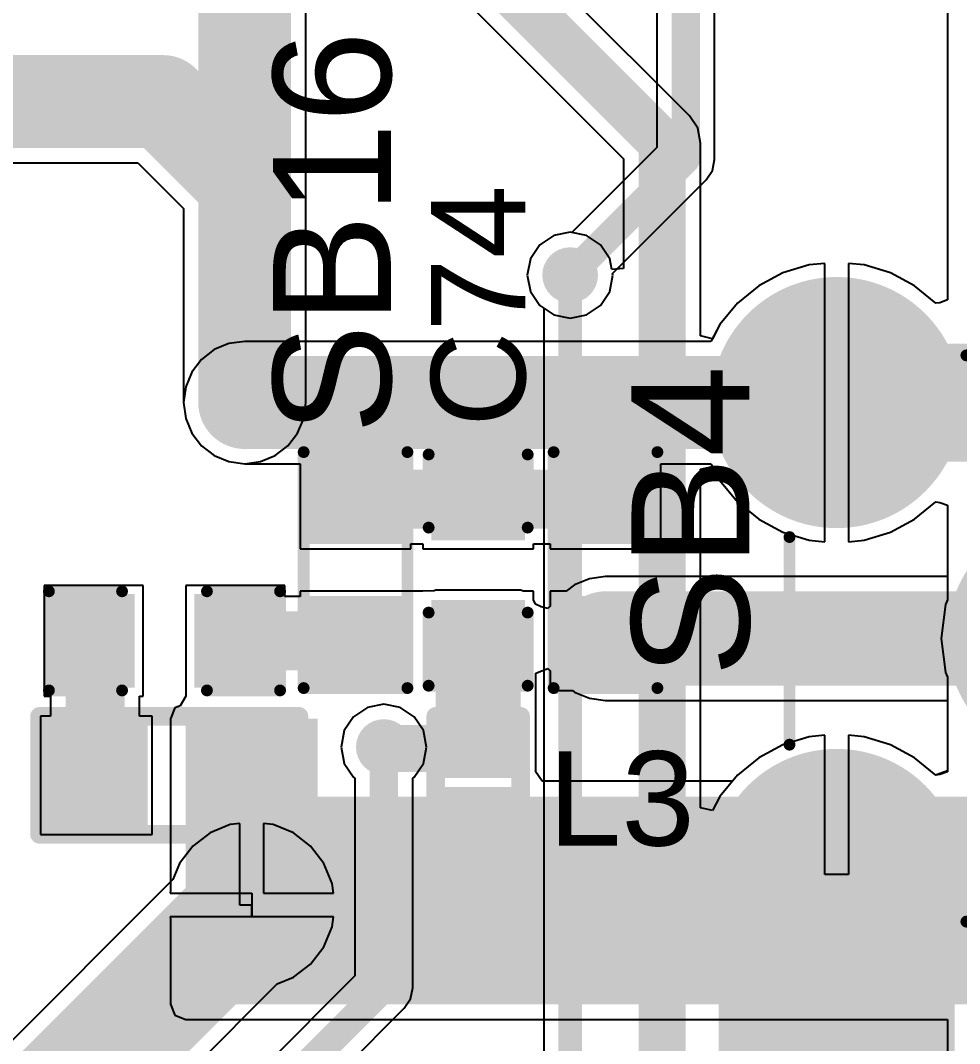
# Model space of a CAD drawing. Header units: millimetres. Extents: x 0 to 214, y 0 to 214.
# Drawn here: x 6.1959 to 6.5941, y 3.5573 to 3.9909 of the extents above; entities that cross this region are included whole.
import ezdxf

# ---------------------------------------------------------------- set-up
doc = ezdxf.new("R2010")
doc.units = ezdxf.units.MM
doc.header["$MEASUREMENT"] = 0
for name, color, linetype in [('BottomLayer', 5, 'Continuous'), ('BottomSolder', 6, 'Continuous'), ('MultiLayer', 9, 'Continuous'), ('PadHoleLayer', 156, 'Continuous'), ('TopLayer', 1, 'Continuous'), ('TopOverlay', 2, 'Continuous'), ('TopPaste', 8, 'Continuous'), ('TopSolder', 216, 'Continuous'), ('ViaHoleLayer', 16, 'Continuous')]:
    doc.layers.add(name, color=color, linetype=linetype)
doc.styles.add('Arial', font='', dxfattribs={"height": 0.2})
doc.styles.get('Arial').set_extended_font_data('Arial')

# ---------------------------------------------------------------- blocks, each defined once
blk = doc.blocks.new('HJ_SMA508_100')
at = {"layer": 'BottomLayer'}
h = blk.add_hatch(color=5, dxfattribs=at)
edge = h.paths.add_edge_path()
edge.add_arc((-0.1, 0.1), 0.04921, 0, 360)
h = blk.add_hatch(color=5, dxfattribs=at)
edge = h.paths.add_edge_path()
edge.add_arc((0.1, 0.1), 0.04921, 0, 360)
h = blk.add_hatch(color=5, dxfattribs=at)
edge = h.paths.add_edge_path()
edge.add_arc((0, 0), 0.04921, 0, 360)
h = blk.add_hatch(color=5, dxfattribs=at)
edge = h.paths.add_edge_path()
edge.add_arc((-0.1, -0.1), 0.04921, 0, 360)
h = blk.add_hatch(color=5, dxfattribs=at)
edge = h.paths.add_edge_path()
edge.add_arc((0.1, -0.1), 0.04921, 0, 360)
at = {"layer": 'BottomSolder'}
h = blk.add_hatch(color=6, dxfattribs=at)
edge = h.paths.add_edge_path()
edge.add_arc((-0.1, 0.1), 0.05321, 0, 360)
h = blk.add_hatch(color=6, dxfattribs=at)
edge = h.paths.add_edge_path()
edge.add_arc((0.1, 0.1), 0.05321, 0, 360)
h = blk.add_hatch(color=6, dxfattribs=at)
edge = h.paths.add_edge_path()
edge.add_arc((0, 0), 0.05321, 0, 360)
h = blk.add_hatch(color=6, dxfattribs=at)
edge = h.paths.add_edge_path()
edge.add_arc((-0.1, -0.1), 0.05321, 0, 360)
h = blk.add_hatch(color=6, dxfattribs=at)
edge = h.paths.add_edge_path()
edge.add_arc((0.1, -0.1), 0.05321, 0, 360)
at = {"layer": 'MultiLayer'}
h = blk.add_hatch(color=9, dxfattribs=at)
edge = h.paths.add_edge_path()
edge.add_arc((-0.1, 0.1), 0.04921, 0, 360)
h = blk.add_hatch(color=9, dxfattribs=at)
edge = h.paths.add_edge_path()
edge.add_arc((0.1, 0.1), 0.04921, 0, 360)
h = blk.add_hatch(color=9, dxfattribs=at)
edge = h.paths.add_edge_path()
edge.add_arc((0, 0), 0.04921, 0, 360)
h = blk.add_hatch(color=9, dxfattribs=at)
edge = h.paths.add_edge_path()
edge.add_arc((-0.1, -0.1), 0.04921, 0, 360)
h = blk.add_hatch(color=9, dxfattribs=at)
edge = h.paths.add_edge_path()
edge.add_arc((0.1, -0.1), 0.04921, 0, 360)
at = {"layer": 'PadHoleLayer'}
h = blk.add_hatch(color=156, dxfattribs=at)
edge = h.paths.add_edge_path()
edge.add_arc((-0.1, 0.1), 0.02953, 0, 360)
h = blk.add_hatch(color=156, dxfattribs=at)
edge = h.paths.add_edge_path()
edge.add_arc((0.1, 0.1), 0.02953, 0, 360)
h = blk.add_hatch(color=156, dxfattribs=at)
edge = h.paths.add_edge_path()
edge.add_arc((0, 0), 0.02756, 0, 360)
h = blk.add_hatch(color=156, dxfattribs=at)
edge = h.paths.add_edge_path()
edge.add_arc((-0.1, -0.1), 0.02953, 0, 360)
h = blk.add_hatch(color=156, dxfattribs=at)
edge = h.paths.add_edge_path()
edge.add_arc((0.1, -0.1), 0.02953, 0, 360)
at = {"layer": 'TopLayer'}
h = blk.add_hatch(color=1, dxfattribs=at)
edge = h.paths.add_edge_path()
edge.add_arc((-0.1, 0.1), 0.04921, 0, 360)
h = blk.add_hatch(color=1, dxfattribs=at)
edge = h.paths.add_edge_path()
edge.add_arc((0.1, 0.1), 0.04921, 0, 360)
h = blk.add_hatch(color=1, dxfattribs=at)
edge = h.paths.add_edge_path()
edge.add_arc((0, 0), 0.04921, 0, 360)
h = blk.add_hatch(color=1, dxfattribs=at)
edge = h.paths.add_edge_path()
edge.add_arc((-0.1, -0.1), 0.04921, 0, 360)
h = blk.add_hatch(color=1, dxfattribs=at)
edge = h.paths.add_edge_path()
edge.add_arc((0.1, -0.1), 0.04921, 0, 360)
at = {"layer": 'TopSolder'}
h = blk.add_hatch(color=216, dxfattribs=at)
edge = h.paths.add_edge_path()
edge.add_arc((-0.1, 0.1), 0.05321, 0, 360)
h = blk.add_hatch(color=216, dxfattribs=at)
edge = h.paths.add_edge_path()
edge.add_arc((0.1, 0.1), 0.05321, 0, 360)
h = blk.add_hatch(color=216, dxfattribs=at)
edge = h.paths.add_edge_path()
edge.add_arc((0, 0), 0.05321, 0, 360)
h = blk.add_hatch(color=216, dxfattribs=at)
edge = h.paths.add_edge_path()
edge.add_arc((-0.1, -0.1), 0.05321, 0, 360)
h = blk.add_hatch(color=216, dxfattribs=at)
edge = h.paths.add_edge_path()
edge.add_arc((0.1, -0.1), 0.05321, 0, 360)
at = {"layer": 'TopOverlay', "const_width": 0.005}
for points in [[(0.045, 0.12), (-0.043, 0.12)], [(-0.12, -0.045), (-0.12, 0.043)], [(0.12, -0.045), (0.12, 0.043)], [(0.045, -0.12), (-0.043, -0.12)]]:
    blk.add_lwpolyline(points, dxfattribs=at)
at = {"layer": 'TopOverlay', "const_width": 0.0025}
for points in [[(-0.04425, 0.12, 1), (-0.04175, 0.12, 1)], [(0.04375, 0.12, 1), (0.04625, 0.12, 1)], [(-0.12125, 0.043, 1), (-0.11875, 0.043, 1)], [(0.11875, 0.043, 1), (0.12125, 0.043, 1)], [(-0.12125, -0.045, 1), (-0.11875, -0.045, 1)], [(0.11875, -0.045, 1), (0.12125, -0.045, 1)], [(-0.04425, -0.12, 1), (-0.04175, -0.12, 1)], [(0.04375, -0.12, 1), (0.04625, -0.12, 1)]]:
    blk.add_lwpolyline(points, format="xyb", close=True, dxfattribs=at)
blk = doc.blocks.new('IND_0402_105')
at = {"layer": 'TopLayer'}
for points in [[(-0.02165, 0.01181), (-0.00591, 0.01181), (-0.00591, -0.01181), (-0.02165, -0.01181)], [(0.00591, 0.01181), (0.02165, 0.01181), (0.02165, -0.01181), (0.00591, -0.01181)]]:
    blk.add_hatch(color=1, dxfattribs=at).paths.add_polyline_path(points)
at = {"layer": 'TopPaste'}
for points in [[(-0.02165, 0.01181), (-0.00591, 0.01181), (-0.00591, -0.01181), (-0.02165, -0.01181)], [(0.00591, 0.01181), (0.02165, 0.01181), (0.02165, -0.01181), (0.00591, -0.01181)]]:
    blk.add_hatch(color=8, dxfattribs=at).paths.add_polyline_path(points)
at = {"layer": 'TopSolder'}
for points in [[(-0.02565, 0.01581), (-0.00191, 0.01581), (-0.00191, -0.01581), (-0.02565, -0.01581)], [(0.00191, 0.01581), (0.02565, 0.01581), (0.02565, -0.01581), (0.00191, -0.01581)]]:
    blk.add_hatch(color=216, dxfattribs=at).paths.add_polyline_path(points)
at = {"layer": 'TopOverlay', "const_width": 0.00787}
for points in [[(-0.028, -0.018), (-0.028, 0.018)], [(-0.012, 0.018), (-0.028, 0.018)], [(0.028, 0.018), (-0.012, 0.018)], [(0.028, -0.018), (0.028, 0.018)], [(-0.012, -0.018), (-0.028, -0.018)], [(0.028, -0.018), (-0.012, -0.018)]]:
    blk.add_lwpolyline(points, dxfattribs=at)
at = {"layer": 'TopOverlay', "const_width": 0.00394}
for points in [[(-0.02997, 0.018, 1), (-0.02603, 0.018, 1)], [(-0.02997, 0.018, 1), (-0.02603, 0.018, 1)], [(-0.01397, 0.018, 1), (-0.01003, 0.018, 1)], [(-0.01397, 0.018, 1), (-0.01003, 0.018, 1)], [(0.02603, 0.018, 1), (0.02997, 0.018, 1)], [(0.02603, 0.018, 1), (0.02997, 0.018, 1)], [(-0.02997, -0.018, 1), (-0.02603, -0.018, 1)], [(-0.02997, -0.018, 1), (-0.02603, -0.018, 1)], [(-0.01397, -0.018, 1), (-0.01003, -0.018, 1)], [(-0.01397, -0.018, 1), (-0.01003, -0.018, 1)], [(0.02603, -0.018, 1), (0.02997, -0.018, 1)], [(0.02603, -0.018, 1), (0.02997, -0.018, 1)]]:
    blk.add_lwpolyline(points, format="xyb", close=True, dxfattribs=at)
blk = doc.blocks.new('S______B______111')
at = {"layer": 'TopLayer'}
for points in [[(-0.045, -0.0175), (-0.045, 0.0175), (-0.015, 0.0175), (-0.015, -0.0175)], [(0.015, -0.0175), (0.015, 0.0175), (0.045, 0.0175), (0.045, -0.0175)]]:
    blk.add_hatch(color=1, dxfattribs=at).paths.add_polyline_path(points)
at = {"layer": 'TopPaste'}
for points in [[(-0.045, -0.0175), (-0.045, 0.0175), (-0.015, 0.0175), (-0.015, -0.0175)], [(0.015, -0.0175), (0.015, 0.0175), (0.045, 0.0175), (0.045, -0.0175)]]:
    blk.add_hatch(color=8, dxfattribs=at).paths.add_polyline_path(points)
at = {"layer": 'TopSolder'}
for points in [[(-0.049, -0.0215), (-0.049, 0.0215), (-0.011, 0.0215), (-0.011, -0.0215)], [(0.011, -0.0215), (0.011, 0.0215), (0.049, 0.0215), (0.049, -0.0215)]]:
    blk.add_hatch(color=216, dxfattribs=at).paths.add_polyline_path(points)
at = {"layer": 'TopOverlay', "const_width": 0.005}
for points in [[(-0.05, 0.022), (0.05, 0.022)], [(-0.05, 0.022), (-0.05, -0.022)], [(0.05, 0.022), (0.05, -0.022)], [(-0.05, -0.022), (0.05, -0.022)]]:
    blk.add_lwpolyline(points, dxfattribs=at)
at = {"layer": 'TopOverlay', "const_width": 0.0025}
for points in [[(-0.05125, 0.022, 1), (-0.04875, 0.022, 1)], [(-0.05125, 0.022, 1), (-0.04875, 0.022, 1)], [(0.04875, 0.022, 1), (0.05125, 0.022, 1)], [(0.04875, 0.022, 1), (0.05125, 0.022, 1)], [(-0.05125, -0.022, 1), (-0.04875, -0.022, 1)], [(-0.05125, -0.022, 1), (-0.04875, -0.022, 1)], [(0.04875, -0.022, 1), (0.05125, -0.022, 1)], [(0.04875, -0.022, 1), (0.05125, -0.022, 1)]]:
    blk.add_lwpolyline(points, format="xyb", close=True, dxfattribs=at)
blk = doc.blocks.new('IND_0603_172')
at = {"layer": 'TopLayer'}
for points in [[(-0.04862, 0.01909), (-0.01319, 0.01909), (-0.01319, -0.01909), (-0.04862, -0.01909)], [(0.01319, 0.01909), (0.04862, 0.01909), (0.04862, -0.01909), (0.01319, -0.01909)]]:
    blk.add_hatch(color=1, dxfattribs=at).paths.add_polyline_path(points)
at = {"layer": 'TopPaste'}
for points in [[(-0.04862, 0.01909), (-0.01319, 0.01909), (-0.01319, -0.01909), (-0.04862, -0.01909)], [(0.01319, 0.01909), (0.04862, 0.01909), (0.04862, -0.01909), (0.01319, -0.01909)]]:
    blk.add_hatch(color=8, dxfattribs=at).paths.add_polyline_path(points)
at = {"layer": 'TopSolder'}
for points in [[(-0.05262, 0.02309), (-0.00919, 0.02309), (-0.00919, -0.02309), (-0.05262, -0.02309)], [(0.00919, 0.02309), (0.05262, 0.02309), (0.05262, -0.02309), (0.00919, -0.02309)]]:
    blk.add_hatch(color=216, dxfattribs=at).paths.add_polyline_path(points)
at = {"layer": 'TopOverlay', "const_width": 0.00787}
for points in [[(-0.055, 0.025), (0.055, 0.025)], [(-0.055, -0.025), (-0.055, 0.025)], [(0.055, -0.025), (0.055, 0.025)], [(-0.055, -0.025), (0.055, -0.025)]]:
    blk.add_lwpolyline(points, dxfattribs=at)
at = {"layer": 'TopOverlay', "const_width": 0.00394}
for points in [[(-0.05697, 0.025, 1), (-0.05303, 0.025, 1)], [(-0.05697, 0.025, 1), (-0.05303, 0.025, 1)], [(0.05303, 0.025, 1), (0.05697, 0.025, 1)], [(0.05303, 0.025, 1), (0.05697, 0.025, 1)], [(-0.05697, -0.025, 1), (-0.05303, -0.025, 1)], [(-0.05697, -0.025, 1), (-0.05303, -0.025, 1)], [(0.05303, -0.025, 1), (0.05697, -0.025, 1)], [(0.05303, -0.025, 1), (0.05697, -0.025, 1)]]:
    blk.add_lwpolyline(points, format="xyb", close=True, dxfattribs=at)
blk = doc.blocks.new('C__0603_189')
at = {"layer": 'TopLayer'}
for points in [[(-0.015, 0.0175), (-0.015, -0.0175), (-0.045, -0.0175), (-0.045, 0.0175)], [(0.045, 0.0175), (0.045, -0.0175), (0.015, -0.0175), (0.015, 0.0175)]]:
    blk.add_hatch(color=1, dxfattribs=at).paths.add_polyline_path(points)
at = {"layer": 'TopPaste'}
for points in [[(-0.015, 0.0175), (-0.015, -0.0175), (-0.045, -0.0175), (-0.045, 0.0175)], [(0.045, 0.0175), (0.045, -0.0175), (0.015, -0.0175), (0.015, 0.0175)]]:
    blk.add_hatch(color=8, dxfattribs=at).paths.add_polyline_path(points)
at = {"layer": 'TopSolder'}
for points in [[(-0.01264, 0.01986), (-0.01264, -0.01986), (-0.04736, -0.01986), (-0.04736, 0.01986)], [(0.04736, 0.01986), (0.04736, -0.01986), (0.01264, -0.01986), (0.01264, 0.01986)]]:
    blk.add_hatch(color=216, dxfattribs=at).paths.add_polyline_path(points)
at = {"layer": 'TopOverlay', "const_width": 0.005}
for points in [[(-0.049, 0.021), (-0.018, 0.021)], [(-0.049, -0.021), (-0.049, 0.021)], [(0.018, 0.021), (0.049, 0.021)], [(0.049, -0.021), (0.049, 0.021)], [(-0.049, -0.021), (-0.018, -0.021)], [(0.018, -0.021), (0.049, -0.021)]]:
    blk.add_lwpolyline(points, dxfattribs=at)
at = {"layer": 'TopOverlay', "const_width": 0.0025}
for points in [[(-0.05025, 0.021, 1), (-0.04775, 0.021, 1)], [(-0.05025, 0.021, 1), (-0.04775, 0.021, 1)], [(-0.01925, 0.021, 1), (-0.01675, 0.021, 1)], [(0.01675, 0.021, 1), (0.01925, 0.021, 1)], [(0.04775, 0.021, 1), (0.05025, 0.021, 1)], [(0.04775, 0.021, 1), (0.05025, 0.021, 1)], [(-0.05025, -0.021, 1), (-0.04775, -0.021, 1)], [(-0.05025, -0.021, 1), (-0.04775, -0.021, 1)], [(-0.01925, -0.021, 1), (-0.01675, -0.021, 1)], [(0.01675, -0.021, 1), (0.01925, -0.021, 1)], [(0.04775, -0.021, 1), (0.05025, -0.021, 1)], [(0.04775, -0.021, 1), (0.05025, -0.021, 1)]]:
    blk.add_lwpolyline(points, format="xyb", close=True, dxfattribs=at)
blk = doc.blocks.new('C__0603_191')
at = {"layer": 'TopLayer'}
for points in [[(-0.015, 0.0175), (-0.015, -0.0175), (-0.045, -0.0175), (-0.045, 0.0175)], [(0.045, 0.0175), (0.045, -0.0175), (0.015, -0.0175), (0.015, 0.0175)]]:
    blk.add_hatch(color=1, dxfattribs=at).paths.add_polyline_path(points)
at = {"layer": 'TopPaste'}
for points in [[(-0.015, 0.0175), (-0.015, -0.0175), (-0.045, -0.0175), (-0.045, 0.0175)], [(0.045, 0.0175), (0.045, -0.0175), (0.015, -0.0175), (0.015, 0.0175)]]:
    blk.add_hatch(color=8, dxfattribs=at).paths.add_polyline_path(points)
at = {"layer": 'TopSolder'}
for points in [[(-0.01264, 0.01986), (-0.01264, -0.01986), (-0.04736, -0.01986), (-0.04736, 0.01986)], [(0.04736, 0.01986), (0.04736, -0.01986), (0.01264, -0.01986), (0.01264, 0.01986)]]:
    blk.add_hatch(color=216, dxfattribs=at).paths.add_polyline_path(points)
at = {"layer": 'TopOverlay', "const_width": 0.005}
for points in [[(-0.049, 0.021), (-0.018, 0.021)], [(-0.049, 0.021), (-0.049, -0.021)], [(0.018, 0.021), (0.049, 0.021)], [(0.049, 0.021), (0.049, -0.021)], [(-0.049, -0.021), (-0.018, -0.021)], [(0.018, -0.021), (0.049, -0.021)]]:
    blk.add_lwpolyline(points, dxfattribs=at)
at = {"layer": 'TopOverlay', "const_width": 0.0025}
for points in [[(-0.05025, 0.021, 1), (-0.04775, 0.021, 1)], [(-0.05025, 0.021, 1), (-0.04775, 0.021, 1)], [(-0.01925, 0.021, 1), (-0.01675, 0.021, 1)], [(0.01675, 0.021, 1), (0.01925, 0.021, 1)], [(0.04775, 0.021, 1), (0.05025, 0.021, 1)], [(0.04775, 0.021, 1), (0.05025, 0.021, 1)], [(-0.05025, -0.021, 1), (-0.04775, -0.021, 1)], [(-0.05025, -0.021, 1), (-0.04775, -0.021, 1)], [(-0.01925, -0.021, 1), (-0.01675, -0.021, 1)], [(0.01675, -0.021, 1), (0.01925, -0.021, 1)], [(0.04775, -0.021, 1), (0.05025, -0.021, 1)], [(0.04775, -0.021, 1), (0.05025, -0.021, 1)]]:
    blk.add_lwpolyline(points, format="xyb", close=True, dxfattribs=at)
blk = doc.blocks.new('S______B______273')
at = {"layer": 'TopLayer'}
for points in [[(-0.045, -0.0175), (-0.045, 0.0175), (-0.015, 0.0175), (-0.015, -0.0175)], [(0.015, -0.0175), (0.015, 0.0175), (0.045, 0.0175), (0.045, -0.0175)]]:
    blk.add_hatch(color=1, dxfattribs=at).paths.add_polyline_path(points)
at = {"layer": 'TopPaste'}
for points in [[(-0.045, -0.0175), (-0.045, 0.0175), (-0.015, 0.0175), (-0.015, -0.0175)], [(0.015, -0.0175), (0.015, 0.0175), (0.045, 0.0175), (0.045, -0.0175)]]:
    blk.add_hatch(color=8, dxfattribs=at).paths.add_polyline_path(points)
at = {"layer": 'TopSolder'}
for points in [[(-0.049, -0.0215), (-0.049, 0.0215), (-0.011, 0.0215), (-0.011, -0.0215)], [(0.011, -0.0215), (0.011, 0.0215), (0.049, 0.0215), (0.049, -0.0215)]]:
    blk.add_hatch(color=216, dxfattribs=at).paths.add_polyline_path(points)
at = {"layer": 'TopOverlay', "const_width": 0.005}
for points in [[(-0.05, -0.022), (-0.05, 0.022)], [(0.05, 0.022), (-0.05, 0.022)], [(0.05, -0.022), (0.05, 0.022)], [(0.05, -0.022), (-0.05, -0.022)]]:
    blk.add_lwpolyline(points, dxfattribs=at)
at = {"layer": 'TopOverlay', "const_width": 0.0025}
for points in [[(-0.05125, 0.022, 1), (-0.04875, 0.022, 1)], [(-0.05125, 0.022, 1), (-0.04875, 0.022, 1)], [(0.04875, 0.022, 1), (0.05125, 0.022, 1)], [(0.04875, 0.022, 1), (0.05125, 0.022, 1)], [(-0.05125, -0.022, 1), (-0.04875, -0.022, 1)], [(-0.05125, -0.022, 1), (-0.04875, -0.022, 1)], [(0.04875, -0.022, 1), (0.05125, -0.022, 1)], [(0.04875, -0.022, 1), (0.05125, -0.022, 1)]]:
    blk.add_lwpolyline(points, format="xyb", close=True, dxfattribs=at)

msp = doc.modelspace()

# ---------------------------------------------------------------- hatches: boundary and pattern name
at = {"layer": 'BottomLayer'}
h = msp.add_hatch(color=5, dxfattribs=at)
edge = h.paths.add_edge_path()
edge.add_arc((6.429, 3.883), 0.01181, 0, 360)
h = msp.add_hatch(color=5, dxfattribs=at)
edge = h.paths.add_edge_path()
edge.add_arc((6.291, 3.829), 0.01181, 0, 360)
h = msp.add_hatch(color=5, dxfattribs=at)
edge = h.paths.add_edge_path()
edge.add_arc((6.35, 3.683), 0.01181, 0, 360)
h = msp.add_hatch(color=5, dxfattribs=at)
edge = h.paths.add_edge_path()
edge.add_arc((6.294, 3.616), 0.025, 0, 360)
at = {"layer": 'BottomSolder'}
h = msp.add_hatch(color=6, dxfattribs=at)
edge = h.paths.add_edge_path()
edge.add_arc((6.429, 3.883), 0.00591, 0, 360)
h = msp.add_hatch(color=6, dxfattribs=at)
edge = h.paths.add_edge_path()
edge.add_arc((6.291, 3.829), 0.00591, 0, 360)
h = msp.add_hatch(color=6, dxfattribs=at)
edge = h.paths.add_edge_path()
edge.add_arc((6.35, 3.683), 0.00591, 0, 360)
h = msp.add_hatch(color=6, dxfattribs=at)
edge = h.paths.add_edge_path()
edge.add_arc((6.294, 3.616), 0.014, 0, 360)
at = {"layer": 'TopLayer'}
h = msp.add_hatch(color=1, dxfattribs=at)
edge = h.paths.add_edge_path()
edge.add_arc((6.429, 3.883), 0.01181, 0, 360)
h = msp.add_hatch(color=1, dxfattribs=at)
edge = h.paths.add_edge_path()
edge.add_arc((6.291, 3.829), 0.01181, 0, 360)
for points in [[(6.372, 3.673), (6.408, 3.673), (6.408, 3.743), (6.372, 3.743)], [(6.266, 3.574), (6.322, 3.574), (6.322, 3.695), (6.266, 3.695)], [(6.266, 3.574), (6.598, 3.574), (6.598, 3.662), (6.266, 3.662)]]:
    msp.add_hatch(color=1, dxfattribs=at).paths.add_polyline_path(points)
h = msp.add_hatch(color=1, dxfattribs=at)
edge = h.paths.add_edge_path()
edge.add_arc((6.35, 3.683), 0.01181, 0, 360)
h = msp.add_hatch(color=1, dxfattribs=at)
edge = h.paths.add_edge_path()
edge.add_arc((6.294, 3.616), 0.025, 0, 360)
at = {"layer": 'TopSolder'}
h = msp.add_hatch(color=216, dxfattribs=at)
edge = h.paths.add_edge_path()
edge.add_arc((6.429, 3.883), 0.00591, 0, 360)
h = msp.add_hatch(color=216, dxfattribs=at)
edge = h.paths.add_edge_path()
edge.add_arc((6.291, 3.829), 0.00591, 0, 360)
h = msp.add_hatch(color=216, dxfattribs=at)
edge = h.paths.add_edge_path()
edge.add_arc((6.35, 3.683), 0.00591, 0, 360)
h = msp.add_hatch(color=216, dxfattribs=at)
edge = h.paths.add_edge_path()
edge.add_arc((6.294, 3.616), 0.014, 0, 360)
at = {"layer": 'ViaHoleLayer'}
h = msp.add_hatch(color=16, dxfattribs=at)
edge = h.paths.add_edge_path()
edge.add_arc((6.429, 3.883), 0.00591, 0, 360)
h = msp.add_hatch(color=16, dxfattribs=at)
edge = h.paths.add_edge_path()
edge.add_arc((6.291, 3.829), 0.00591, 0, 360)
h = msp.add_hatch(color=16, dxfattribs=at)
edge = h.paths.add_edge_path()
edge.add_arc((6.35, 3.683), 0.00591, 0, 360)
h = msp.add_hatch(color=16, dxfattribs=at)
edge = h.paths.add_edge_path()
edge.add_arc((6.294, 3.616), 0.014, 0, 360)

# ---------------------------------------------------------------- linework, layer by layer
at = {"layer": 'BottomLayer'}
for p, q in [((6.25193, 4.132), (6.45169, 3.93224)), ((6.47954, 3.95054), (6.30269, 4.12738)), ((6.589, 4.12682), (6.589, 3.87249)), ((6.31691, 3.922), (6.31691, 4.025)), ((6.48307, 3.94524), (6.47954, 3.95054)), ((6.48431, 3.939), (6.48307, 3.94524)), ((6.48431, 3.85729), (6.48431, 3.939)), ((5.97949, 3.93067), (6.24569, 3.93067)), ((6.24569, 3.93067), (6.26509, 3.91127)), ((6.45169, 3.93224), (6.45169, 3.88587)), ((6.31691, 3.829), (6.31691, 3.922)), ((6.26509, 3.91127), (6.26509, 3.829)), ((6.42205, 3.89978), (6.41616, 3.89584)), ((6.429, 3.90116), (6.42205, 3.89978)), ((6.43595, 3.89978), (6.429, 3.90116)), ((6.44184, 3.89584), (6.43595, 3.89978)), ((6.41616, 3.89584), (6.41222, 3.88995)), ((6.44578, 3.88995), (6.44184, 3.89584)), ((6.41222, 3.88995), (6.41084, 3.883)), ((6.44669, 3.88538), (6.44578, 3.88995)), ((6.45169, 3.88587), (6.44669, 3.88538)), ((6.53039, 3.88736), (6.51923, 3.88397)), ((6.537, 3.88801), (6.53039, 3.88736)), ((6.537, 3.829), (6.537, 3.88801)), ((6.55361, 3.88736), (6.547, 3.88801)), ((6.547, 3.88801), (6.547, 3.829)), ((6.56477, 3.88397), (6.55361, 3.88736)), ((6.41084, 3.883), (6.41222, 3.87605)), ((6.51923, 3.88397), (6.50894, 3.87847)), ((6.57506, 3.87847), (6.56477, 3.88397)), ((6.50894, 3.87847), (6.49993, 3.87107)), ((6.584, 3.87113), (6.57506, 3.87847)), ((6.41222, 3.87605), (6.41616, 3.87016)), ((6.589, 3.87249), (6.5857, 3.87131)), ((6.41616, 3.87016), (6.41778, 3.86907)), ((6.41778, 3.86907), (6.41778, 3.54293)), ((6.49993, 3.87107), (6.49253, 3.86206)), ((6.5857, 3.87131), (6.584, 3.87113)), ((6.49253, 3.86206), (6.48931, 3.85604)), ((6.48931, 3.85604), (6.48431, 3.85729)), ((6.26509, 3.829), (6.26598, 3.82229)), ((6.31602, 3.82229), (6.31691, 3.829)), ((6.537, 3.76999), (6.537, 3.829)), ((6.547, 3.829), (6.547, 3.76999)), ((6.26598, 3.82229), (6.26856, 3.81605)), ((6.31344, 3.81605), (6.31602, 3.82229)), ((6.26856, 3.81605), (6.27268, 3.81068)), ((6.30932, 3.81068), (6.31344, 3.81605)), ((6.27268, 3.81068), (6.27805, 3.80656)), ((6.30395, 3.80656), (6.30932, 3.81068)), ((6.27805, 3.80656), (6.28429, 3.80398)), ((6.28429, 3.80398), (6.291, 3.80309)), ((6.291, 3.80309), (6.29771, 3.80398)), ((6.29771, 3.80398), (6.30395, 3.80656)), ((6.48431, 3.80071), (6.48931, 3.80196)), ((6.48431, 3.65729), (6.48431, 3.80071)), ((6.48931, 3.80196), (6.49253, 3.79594)), ((6.49253, 3.79594), (6.49993, 3.78693)), ((6.49993, 3.78693), (6.50894, 3.77953)), ((6.57506, 3.77953), (6.584, 3.78687)), ((6.584, 3.78687), (6.5857, 3.78669)), ((6.5857, 3.78669), (6.589, 3.78551)), ((6.589, 3.78551), (6.589, 3.74532)), ((6.50894, 3.77953), (6.51923, 3.77403)), ((6.56477, 3.77403), (6.57506, 3.77953)), ((6.51923, 3.77403), (6.53039, 3.77064)), ((6.55361, 3.77064), (6.56477, 3.77403)), ((6.53039, 3.77064), (6.537, 3.76999)), ((6.547, 3.76999), (6.55361, 3.77064)), ((6.58821, 3.74341), (6.58631, 3.729)), ((6.589, 3.74532), (6.58821, 3.74341)), ((6.58631, 3.729), (6.58821, 3.71459)), ((6.58821, 3.71459), (6.589, 3.71268)), ((6.589, 3.71268), (6.589, 3.67249)), ((6.34305, 3.69978), (6.33716, 3.69584)), ((6.35, 3.70116), (6.34305, 3.69978)), ((6.35695, 3.69978), (6.35, 3.70116)), ((6.36284, 3.69584), (6.35695, 3.69978)), ((6.33716, 3.69584), (6.33322, 3.68995)), ((6.36678, 3.68995), (6.36284, 3.69584)), ((6.33322, 3.68995), (6.33184, 3.683)), ((6.36816, 3.683), (6.36678, 3.68995)), ((6.53039, 3.68736), (6.51923, 3.68397)), ((6.537, 3.68801), (6.53039, 3.68736)), ((6.537, 3.629), (6.537, 3.68801)), ((6.55361, 3.68736), (6.547, 3.68801)), ((6.547, 3.68801), (6.547, 3.629)), ((6.56477, 3.68397), (6.55361, 3.68736)), ((6.33184, 3.683), (6.33322, 3.67605)), ((6.36678, 3.67605), (6.36816, 3.683)), ((6.51923, 3.68397), (6.50894, 3.67847)), ((6.57506, 3.67847), (6.56477, 3.68397)), ((6.50894, 3.67847), (6.49993, 3.67107)), ((6.584, 3.67113), (6.57506, 3.67847)), ((6.33322, 3.67605), (6.33716, 3.67016)), ((6.36284, 3.67016), (6.36678, 3.67605)), ((6.33716, 3.67016), (6.33776, 3.66975)), ((6.33776, 3.66975), (6.33776, 3.58607)), ((6.36224, 3.66975), (6.36284, 3.67016)), ((6.36224, 3.581), (6.36224, 3.66975)), ((6.49993, 3.67107), (6.49253, 3.66206)), ((6.5857, 3.67131), (6.584, 3.67113)), ((6.589, 3.67249), (6.5857, 3.67131)), ((6.49253, 3.66206), (6.48931, 3.65604)), ((6.48931, 3.65604), (6.48431, 3.65729)), ((6.28486, 3.6501), (6.27635, 3.64657)), ((6.289, 3.65064), (6.28486, 3.6501)), ((6.289, 3.616), (6.289, 3.65064)), ((6.30314, 3.6501), (6.299, 3.65064)), ((6.299, 3.65064), (6.299, 3.621)), ((6.31165, 3.64657), (6.30314, 3.6501)), ((6.27635, 3.64657), (6.26904, 3.64096)), ((6.31896, 3.64096), (6.31165, 3.64657)), ((6.26904, 3.64096), (6.26343, 3.63365)), ((6.32457, 3.63365), (6.31896, 3.64096)), ((6.26343, 3.63365), (6.2606, 3.62682)), ((6.3281, 3.62514), (6.32457, 3.63365)), ((6.2606, 3.62682), (6.12605, 3.49227)), ((6.32864, 3.621), (6.3281, 3.62514)), ((6.547, 3.629), (6.537, 3.629)), ((6.299, 3.621), (6.32864, 3.621)), ((6.294, 3.616), (6.289, 3.616)), ((6.294, 3.611), (6.294, 3.616)), ((6.32864, 3.611), (6.294, 3.611)), ((6.3281, 3.60686), (6.32864, 3.611)), ((6.32457, 3.59835), (6.3281, 3.60686)), ((6.31896, 3.59104), (6.32457, 3.59835)), ((6.31165, 3.58543), (6.31896, 3.59104)), ((6.33776, 3.58607), (6.04735, 3.29565)), ((6.16111, 3.43889), (6.30482, 3.5826)), ((6.30482, 3.5826), (6.31165, 3.58543)), ((6.3613, 3.57632), (6.36224, 3.581)), ((6.35865, 3.57235), (6.3613, 3.57632)), ((6.06824, 3.28193), (6.35865, 3.57235))]:
    msp.add_line(p, q, dxfattribs=at)
for points, const_width in [([(6.18577, 4.22123), (6.468, 3.939)], 0.02), ([(6.291, 3.922), (6.291, 4.025)], 0.03937), ([(5.88658, 3.95658), (6.25642, 3.95658)], 0.03937), ([(6.25642, 3.95658), (6.291, 3.922)], 0.03937), ([(6.468, 3.466), (6.468, 3.939)], 0.02), ([(6.291, 3.829), (6.291, 3.922)], 0.03937), ([(6.429, 3.529), (6.429, 3.883)], 0.01), ([(6.542, 3.829), (6.742, 3.829)], 0.05), ([(6.35, 3.581), (6.35, 3.683)], 0.012), ([(6.542, 3.629), (6.542, 2.16833)], 0.1), ([(6.542, 3.629), (6.742, 3.629)], 0.05), ([(6.139, 3.461), (6.294, 3.616)], 0.05), ([(6.056, 3.287), (6.35, 3.581)], 0.012)]:
    msp.add_lwpolyline(points, dxfattribs=dict(at, const_width=const_width))
for points, const_width in [([(6.24658, 3.95658, 1), (6.26626, 3.95658, 1)], 0.01969), ([(6.24658, 3.95658, 1), (6.26626, 3.95658, 1)], 0.01969), ([(6.463, 3.939, 1), (6.473, 3.939, 1)], 0.01), ([(6.463, 3.939, 1), (6.473, 3.939, 1)], 0.01), ([(6.28116, 3.922, 1), (6.30084, 3.922, 1)], 0.01969), ([(6.28116, 3.922, 1), (6.30084, 3.922, 1)], 0.01969), ([(6.28116, 3.922, 1), (6.30084, 3.922, 1)], 0.01969), ([(6.4265, 3.883, 1), (6.4315, 3.883, 1)], 0.005), ([(6.5295, 3.829, 1), (6.5545, 3.829, 1)], 0.025), ([(6.28116, 3.829, 1), (6.30084, 3.829, 1)], 0.01969), ([(6.347, 3.683, 1), (6.353, 3.683, 1)], 0.006), ([(6.517, 3.629, 1), (6.567, 3.629, 1)], 0.05), ([(6.5295, 3.629, 1), (6.5545, 3.629, 1)], 0.025), ([(6.2815, 3.616, 1), (6.3065, 3.616, 1)], 0.025), ([(6.347, 3.581, 1), (6.353, 3.581, 1)], 0.006), ([(6.347, 3.581, 1), (6.353, 3.581, 1)], 0.006)]:
    msp.add_lwpolyline(points, format="xyb", close=True, dxfattribs=dict(at, const_width=const_width))
at = {"layer": 'TopLayer'}
for p, q in [((6.46576, 4.132), (6.46576, 3.93707)), ((6.49024, 3.932), (6.49024, 4.132)), ((6.589, 4.12681), (6.589, 3.87249)), ((6.46576, 3.93707), (6.42971, 3.90102)), ((6.4893, 3.92732), (6.49024, 3.932)), ((6.48665, 3.92335), (6.4893, 3.92732)), ((6.44702, 3.88371), (6.48665, 3.92335)), ((6.42205, 3.89978), (6.41616, 3.89584)), ((6.429, 3.90116), (6.42205, 3.89978)), ((6.42971, 3.90102), (6.429, 3.90116)), ((6.41616, 3.89584), (6.41222, 3.88995)), ((6.41222, 3.88995), (6.41084, 3.883)), ((6.53039, 3.88736), (6.51923, 3.88397)), ((6.537, 3.88801), (6.53039, 3.88736)), ((6.537, 3.829), (6.537, 3.88801)), ((6.55361, 3.88736), (6.547, 3.88801)), ((6.547, 3.88801), (6.547, 3.829)), ((6.56477, 3.88397), (6.55361, 3.88736)), ((6.41084, 3.883), (6.41222, 3.87605)), ((6.44578, 3.87605), (6.44716, 3.883)), ((6.44716, 3.883), (6.44702, 3.88371)), ((6.51923, 3.88397), (6.50894, 3.87847)), ((6.57506, 3.87847), (6.56477, 3.88397)), ((6.50894, 3.87847), (6.49993, 3.87107)), ((6.584, 3.87113), (6.57506, 3.87847)), ((6.41222, 3.87605), (6.41616, 3.87016)), ((6.44184, 3.87016), (6.44578, 3.87605)), ((6.589, 3.87249), (6.5857, 3.87131)), ((6.41616, 3.87016), (6.42205, 3.86622)), ((6.43595, 3.86622), (6.44184, 3.87016)), ((6.49993, 3.87107), (6.49253, 3.86206)), ((6.5857, 3.87131), (6.584, 3.87113)), ((6.42205, 3.86622), (6.429, 3.86484)), ((6.429, 3.86484), (6.43595, 3.86622)), ((6.49253, 3.86206), (6.48871, 3.85491)), ((6.291, 3.85491), (6.28429, 3.85402)), ((6.48871, 3.85491), (6.291, 3.85491)), ((6.27805, 3.85144), (6.27268, 3.84732)), ((6.28429, 3.85402), (6.27805, 3.85144)), ((6.27268, 3.84732), (6.26856, 3.84195)), ((6.26856, 3.84195), (6.26598, 3.83571)), ((6.26598, 3.83571), (6.26509, 3.829)), ((6.26509, 3.829), (6.26598, 3.82229)), ((6.537, 3.76999), (6.537, 3.829)), ((6.547, 3.829), (6.547, 3.76999)), ((6.26598, 3.82229), (6.26856, 3.81605)), ((6.26856, 3.81605), (6.27268, 3.81068)), ((6.27268, 3.81068), (6.27805, 3.80656)), ((6.27805, 3.80656), (6.28429, 3.80398)), ((6.28429, 3.80398), (6.291, 3.80309)), ((6.291, 3.80309), (6.3145, 3.80309)), ((6.3145, 3.80309), (6.3145, 3.767)), ((6.4675, 3.767), (6.4675, 3.80309)), ((6.4675, 3.80309), (6.48871, 3.80309)), ((6.48871, 3.80309), (6.49253, 3.79594)), ((6.49253, 3.79594), (6.49993, 3.78693)), ((6.49993, 3.78693), (6.50894, 3.77953)), ((6.57506, 3.77953), (6.584, 3.78687)), ((6.584, 3.78687), (6.5857, 3.78669)), ((6.5857, 3.78669), (6.589, 3.78551)), ((6.589, 3.78551), (6.589, 3.75522)), ((6.50894, 3.77953), (6.51923, 3.77403)), ((6.56477, 3.77403), (6.57506, 3.77953)), ((6.51923, 3.77403), (6.53039, 3.77064)), ((6.55361, 3.77064), (6.56477, 3.77403)), ((6.3615, 3.767), (6.3615, 3.76914)), ((6.3615, 3.76914), (6.3665, 3.76914)), ((6.3665, 3.76914), (6.3665, 3.767)), ((6.4135, 3.767), (6.4135, 3.76914)), ((6.4135, 3.76914), (6.4205, 3.76914)), ((6.4205, 3.76914), (6.4205, 3.767)), ((6.53039, 3.77064), (6.537, 3.76999)), ((6.547, 3.76999), (6.55361, 3.77064)), ((6.3145, 3.767), (6.3615, 3.767)), ((6.3665, 3.767), (6.4135, 3.767)), ((6.4205, 3.767), (6.4675, 3.767)), ((6.444, 3.75522), (6.43721, 3.75433)), ((6.589, 3.75522), (6.444, 3.75522)), ((6.248, 3.7515), (6.206, 3.7515)), ((6.206, 3.7515), (6.206, 3.7045)), ((6.248, 3.7045), (6.248, 3.7515)), ((6.308, 3.7515), (6.266, 3.7515)), ((6.266, 3.7515), (6.266, 3.70649)), ((6.308, 3.74686), (6.308, 3.7515)), ((6.43089, 3.75171), (6.42735, 3.749)), ((6.43721, 3.75433), (6.43089, 3.75171)), ((6.3145, 3.74686), (6.308, 3.74686)), ((6.3615, 3.749), (6.3145, 3.749)), ((6.3145, 3.749), (6.3145, 3.74686)), ((6.3665, 3.749), (6.3615, 3.749)), ((6.3615, 3.749), (6.3615, 3.749)), ((6.3714, 3.74925), (6.3665, 3.749)), ((6.3665, 3.749), (6.3665, 3.749)), ((6.372, 3.74949), (6.3714, 3.74925)), ((6.408, 3.74949), (6.372, 3.74949)), ((6.40919, 3.749), (6.408, 3.74949)), ((6.4135, 3.749), (6.40919, 3.749)), ((6.4135, 3.7454), (6.4135, 3.749)), ((6.42735, 3.749), (6.4205, 3.749)), ((6.4205, 3.749), (6.4205, 3.74266)), ((6.41428, 3.74353), (6.4135, 3.7454)), ((6.41667, 3.74242), (6.41428, 3.74353)), ((6.41949, 3.74166), (6.41667, 3.74242)), ((6.4205, 3.74266), (6.41949, 3.74166)), ((6.41449, 3.71426), (6.41949, 3.71634)), ((6.41949, 3.71634), (6.4205, 3.71534)), ((6.41449, 3.673), (6.41449, 3.71426)), ((6.4205, 3.71534), (6.4205, 3.707)), ((6.206, 3.7045), (6.20868, 3.7045)), ((6.20868, 3.7045), (6.20868, 3.69609)), ((6.24641, 3.69609), (6.24641, 3.7045)), ((6.24641, 3.7045), (6.248, 3.7045)), ((6.266, 3.7045), (6.26359, 3.7005)), ((6.266, 3.70649), (6.266, 3.7045)), ((6.4205, 3.707), (6.42996, 3.707)), ((6.42996, 3.707), (6.43089, 3.70629)), ((6.43089, 3.70629), (6.43721, 3.70367)), ((6.43721, 3.70367), (6.444, 3.70278)), ((6.26141, 3.69959), (6.25951, 3.695)), ((6.26219, 3.69992), (6.26141, 3.69959)), ((6.26262, 3.70009), (6.26219, 3.70009)), ((6.26219, 3.70009), (6.26219, 3.69992)), ((6.26359, 3.7005), (6.26262, 3.70009)), ((6.444, 3.70278), (6.589, 3.70278)), ((6.589, 3.70278), (6.589, 3.67295)), ((6.20868, 3.69609), (6.20438, 3.69609)), ((6.20438, 3.69609), (6.20438, 3.64591)), ((6.25181, 3.69609), (6.24641, 3.69609)), ((6.25181, 3.64591), (6.25181, 3.69609)), ((6.25951, 3.695), (6.25951, 3.662)), ((6.53039, 3.68736), (6.51923, 3.68397)), ((6.537, 3.68801), (6.53039, 3.68736)), ((6.537, 3.629), (6.537, 3.68801)), ((6.55361, 3.68736), (6.547, 3.68801)), ((6.547, 3.68801), (6.547, 3.629)), ((6.56477, 3.68397), (6.55361, 3.68736)), ((6.51923, 3.68397), (6.50894, 3.67847)), ((6.57506, 3.67847), (6.56477, 3.68397)), ((6.50894, 3.67847), (6.49993, 3.67107)), ((6.584, 3.67113), (6.57506, 3.67847)), ((6.41435, 3.67265), (6.41449, 3.673)), ((6.589, 3.67295), (6.58431, 3.67116)), ((6.41713, 3.66849), (6.41435, 3.67265)), ((6.49781, 3.66849), (6.41713, 3.66849)), ((6.49993, 3.67107), (6.49781, 3.66849)), ((6.58431, 3.67116), (6.584, 3.67113)), ((6.25951, 3.662), (6.25951, 3.62213)), ((6.20438, 3.64591), (6.25181, 3.64591)), ((6.547, 3.629), (6.537, 3.629)), ((6.25951, 3.62213), (6.25936, 3.621)), ((6.25936, 3.621), (6.294, 3.621)), ((6.294, 3.621), (6.294, 3.611)), ((6.294, 3.611), (6.25936, 3.611)), ((6.25936, 3.611), (6.25951, 3.60987)), ((6.25951, 3.60987), (6.25951, 3.574)), ((6.25951, 3.574), (6.26141, 3.56941)), ((6.26141, 3.56941), (6.266, 3.56751)), ((6.266, 3.56751), (6.589, 3.56751)), ((6.589, 3.56751), (6.589, 3.49449))]:
    msp.add_line(p, q, dxfattribs=at)
for points, const_width in [([(6.478, 3.932), (6.478, 4.166)], 0.012), ([(6.429, 3.883), (6.478, 3.932)], 0.012), ([(6.291, 3.829), (6.542, 3.829)], 0.03937), ([(6.338, 3.788), (6.39, 3.788)], 0.025), ([(6.39, 3.788), (6.444, 3.788)], 0.025), ([(6.444, 3.729), (6.642, 3.729)], 0.04), ([(6.22655, 3.72845), (6.227, 3.728)], 0.025), ([(6.227, 3.728), (6.22755, 3.72745)], 0.025), ([(6.22755, 3.67155), (6.22755, 3.72745)], 0.025), ([(6.287, 3.728), (6.338, 3.728)], 0.025), ([(6.39, 3.691), (6.39, 3.708)], 0.02), ([(6.39, 3.691), (6.39658, 3.68442)], 0.02), ([(6.35, 3.683), (6.35061, 3.68239)], 0.02), ([(6.35061, 3.68239), (6.38819, 3.68239)], 0.02), ([(6.22755, 3.67155), (6.22809, 3.671)], 0.025), ([(6.28991, 3.671), (6.29069, 3.67022)], 0.022), ([(6.29069, 3.62531), (6.29069, 3.67022)], 0.022), ([(6.34178, 3.65422), (6.39, 3.65422)], 0.01), ([(6.29069, 3.59623), (6.29069, 3.62531)], 0.03937), ([(6.369, 3.63), (6.3715, 3.6325)], 0.022), ([(6.3715, 3.6325), (6.5385, 3.6325)], 0.022), ([(6.5385, 3.6325), (6.542, 3.629)], 0.022), ([(6.29069, 3.62531), (6.291, 3.625)], 0.022)]:
    msp.add_lwpolyline(points, dxfattribs=dict(at, const_width=const_width))
for points, const_width in [([(6.475, 3.932, 1), (6.481, 3.932, 1)], 0.006), ([(6.475, 3.932, 1), (6.481, 3.932, 1)], 0.006), ([(6.426, 3.883, 1), (6.432, 3.883, 1)], 0.006), ([(6.28116, 3.829, 1), (6.30084, 3.829, 1)], 0.01969), ([(6.53216, 3.829, 1), (6.55184, 3.829, 1)], 0.01969), ([(6.33175, 3.788, 1), (6.34425, 3.788, 1)], 0.0125), ([(6.38375, 3.788, 1), (6.39625, 3.788, 1)], 0.0125), ([(6.38375, 3.788, 1), (6.39625, 3.788, 1)], 0.0125), ([(6.43775, 3.788, 1), (6.45025, 3.788, 1)], 0.0125), ([(6.434, 3.729, 1), (6.454, 3.729, 1)], 0.02), ([(6.2203, 3.72845, 1), (6.2328, 3.72845, 1)], 0.0125), ([(6.22075, 3.728, 1), (6.23325, 3.728, 1)], 0.0125), ([(6.22075, 3.728, 1), (6.23325, 3.728, 1)], 0.0125), ([(6.2213, 3.72745, 1), (6.2338, 3.72745, 1)], 0.0125), ([(6.2213, 3.72745, 1), (6.2338, 3.72745, 1)], 0.0125), ([(6.28075, 3.728, 1), (6.29325, 3.728, 1)], 0.0125), ([(6.33175, 3.728, 1), (6.34425, 3.728, 1)], 0.0125), ([(6.385, 3.708, 1), (6.395, 3.708, 1)], 0.01), ([(6.385, 3.691, 1), (6.395, 3.691, 1)], 0.01), ([(6.385, 3.691, 1), (6.395, 3.691, 1)], 0.01), ([(6.39158, 3.68442, 1), (6.40158, 3.68442, 1)], 0.01), ([(6.345, 3.683, 1), (6.355, 3.683, 1)], 0.01), ([(6.34561, 3.68239, 1), (6.35561, 3.68239, 1)], 0.01), ([(6.34561, 3.68239, 1), (6.35561, 3.68239, 1)], 0.01), ([(6.38319, 3.68239, 1), (6.39319, 3.68239, 1)], 0.01), ([(6.2213, 3.67155, 1), (6.2338, 3.67155, 1)], 0.0125), ([(6.2213, 3.67155, 1), (6.2338, 3.67155, 1)], 0.0125), ([(6.22184, 3.671, 1), (6.23434, 3.671, 1)], 0.0125), ([(6.28441, 3.671, 1), (6.29541, 3.671, 1)], 0.011), ([(6.28519, 3.67022, 1), (6.29619, 3.67022, 1)], 0.011), ([(6.28519, 3.67022, 1), (6.29619, 3.67022, 1)], 0.011), ([(6.33928, 3.65422, 1), (6.34428, 3.65422, 1)], 0.005), ([(6.3875, 3.65422, 1), (6.3925, 3.65422, 1)], 0.005), ([(6.28085, 3.62531, 1), (6.30053, 3.62531, 1)], 0.01969), ([(6.366, 3.6325, 1), (6.377, 3.6325, 1)], 0.011), ([(6.366, 3.6325, 1), (6.377, 3.6325, 1)], 0.011), ([(6.533, 3.6325, 1), (6.544, 3.6325, 1)], 0.011), ([(6.533, 3.6325, 1), (6.544, 3.6325, 1)], 0.011), ([(6.3635, 3.63, 1), (6.3745, 3.63, 1)], 0.011), ([(6.5365, 3.629, 1), (6.5475, 3.629, 1)], 0.011), ([(6.28519, 3.62531, 1), (6.29619, 3.62531, 1)], 0.011), ([(6.28519, 3.62531, 1), (6.29619, 3.62531, 1)], 0.011), ([(6.2855, 3.625, 1), (6.2965, 3.625, 1)], 0.011), ([(6.28085, 3.59623, 1), (6.30053, 3.59623, 1)], 0.01969)]:
    msp.add_lwpolyline(points, format="xyb", close=True, dxfattribs=dict(at, const_width=const_width))

# ---------------------------------------------------------------- block references
for name, p, rotation in [('HJ_SMA508_100', (6.642, 3.729), 270), ('S______B______111', (6.338, 3.758), 90), ('C__0603_191', (6.39, 3.758), 90), ('S______B______273', (6.444, 3.758), 270), ('IND_0402_105', (6.39, 3.668), 270)]:
    msp.add_blockref(name, p, dxfattribs=dict(rotation=rotation))
for name, p in [('C__0603_189', (6.257, 3.728)), ('IND_0603_172', (6.259, 3.671))]:
    msp.add_blockref(name, p)

# ---------------------------------------------------------------- texts
at = {"layer": 'TopOverlay', "style": 'Arial'}
for s, height, p in [('SB16', 0.05, (6.35301, 3.81561)), ('C74', 0.04, (6.40999, 3.81868)), ('SB4', 0.05, (6.50501, 3.71276))]:
    msp.add_text(s, height=height, rotation=90, dxfattribs=at).set_placement(p)
msp.add_text('L3', height=0.04, dxfattribs=at).set_placement((6.41968, 3.64123))

doc.saveas('drawing.dxf')
